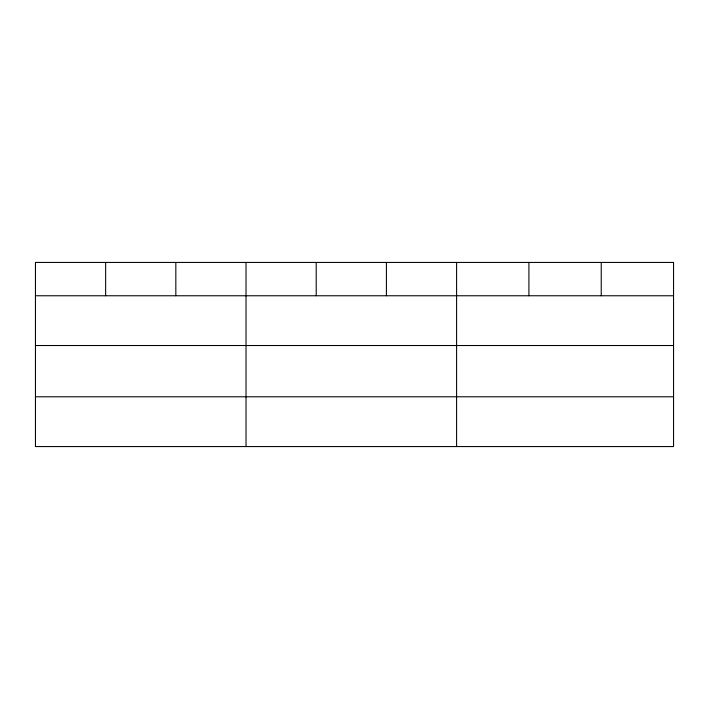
<?xml version="1.0" encoding="UTF-8"?>
<svg xmlns="http://www.w3.org/2000/svg" width="709" height="709" viewBox="0 0 709 709"><rect width="100%" height="100%" fill="white"/><g stroke="black" fill="none" stroke-linecap="round" stroke-linejoin="round"><path stroke-width="1.06" d="M35.45 295.759L673.55 295.759M35.45 345.522L673.55 345.522M35.45 396.792L673.55 396.792M601.232 262.436L601.232 295.759M528.914 262.436L528.914 295.759M456.596 262.436L456.596 446.564M386.405 262.436L386.405 295.759M316.214 262.436L316.214 295.759M246.023 262.436L246.023 446.564M175.832 262.436L175.832 295.759M105.641 262.436L105.641 295.759M673.55 262.436L35.45 262.436L35.45 446.564L673.55 446.564L673.55 262.436"/></g></svg>
